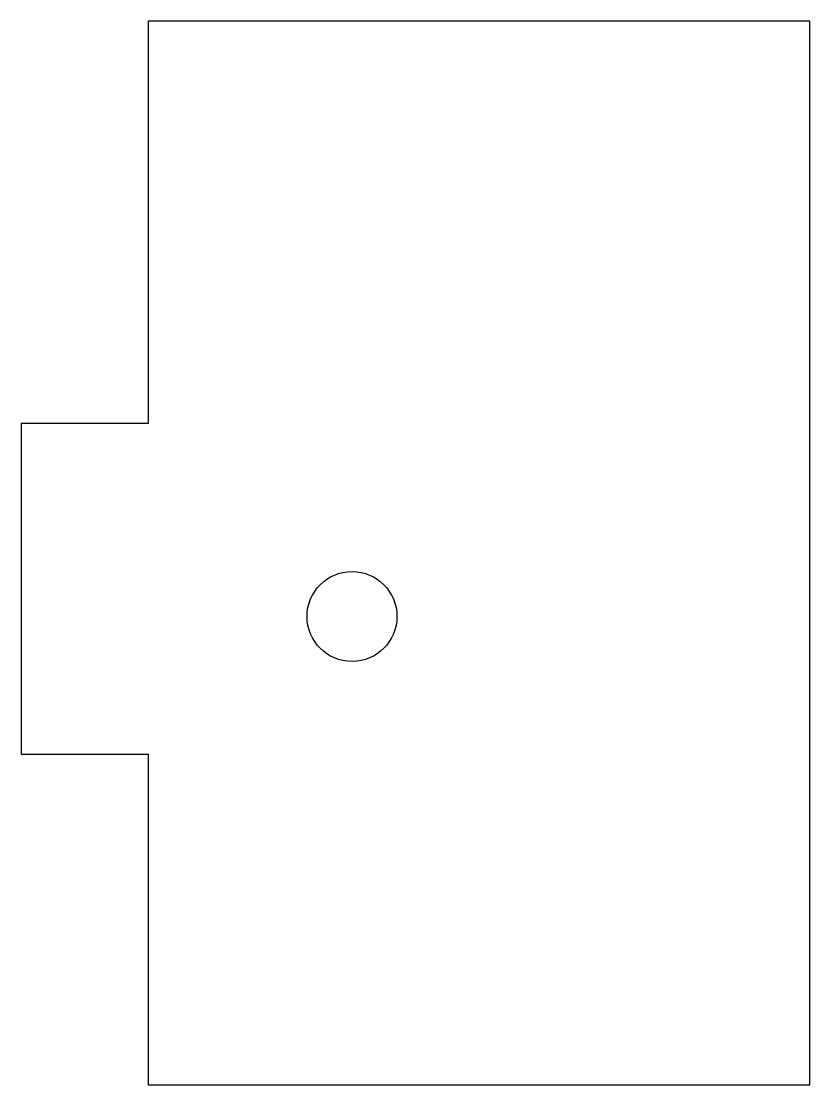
# Model space of a CAD drawing. Header units: millimetres. Extents: x -100 to 100, y 230 to 270.
# Drawn here: x -100 to -70.2, y 229.8 to 270 of the extents above.
import ezdxf

# ---------------------------------------------------------------- set-up
doc = ezdxf.new("R2010")
doc.units = ezdxf.units.MM
doc.layers.get('0').update_dxf_attribs({"linetype": 'CONTINUOUS'})

msp = doc.modelspace()

# ---------------------------------------------------------------- linework, layer by layer
for p, q in [((-95.2, 270), (-95.2, 254.8)), ((-70.2, 270), (-95.2, 270)), ((-70.2, 229.8), (-70.2, 270)), ((-95.2, 254.8), (-100, 254.8)), ((-100, 254.8), (-100, 242.3)), ((-100, 242.3), (-95.2, 242.3)), ((-95.2, 242.3), (-95.2, 229.8)), ((-95.2, 229.8), (-70.2, 229.8))]:
    msp.add_line(p, q)
msp.add_circle((-87.5, 247.5), 1.7)

doc.saveas('drawing.dxf')
